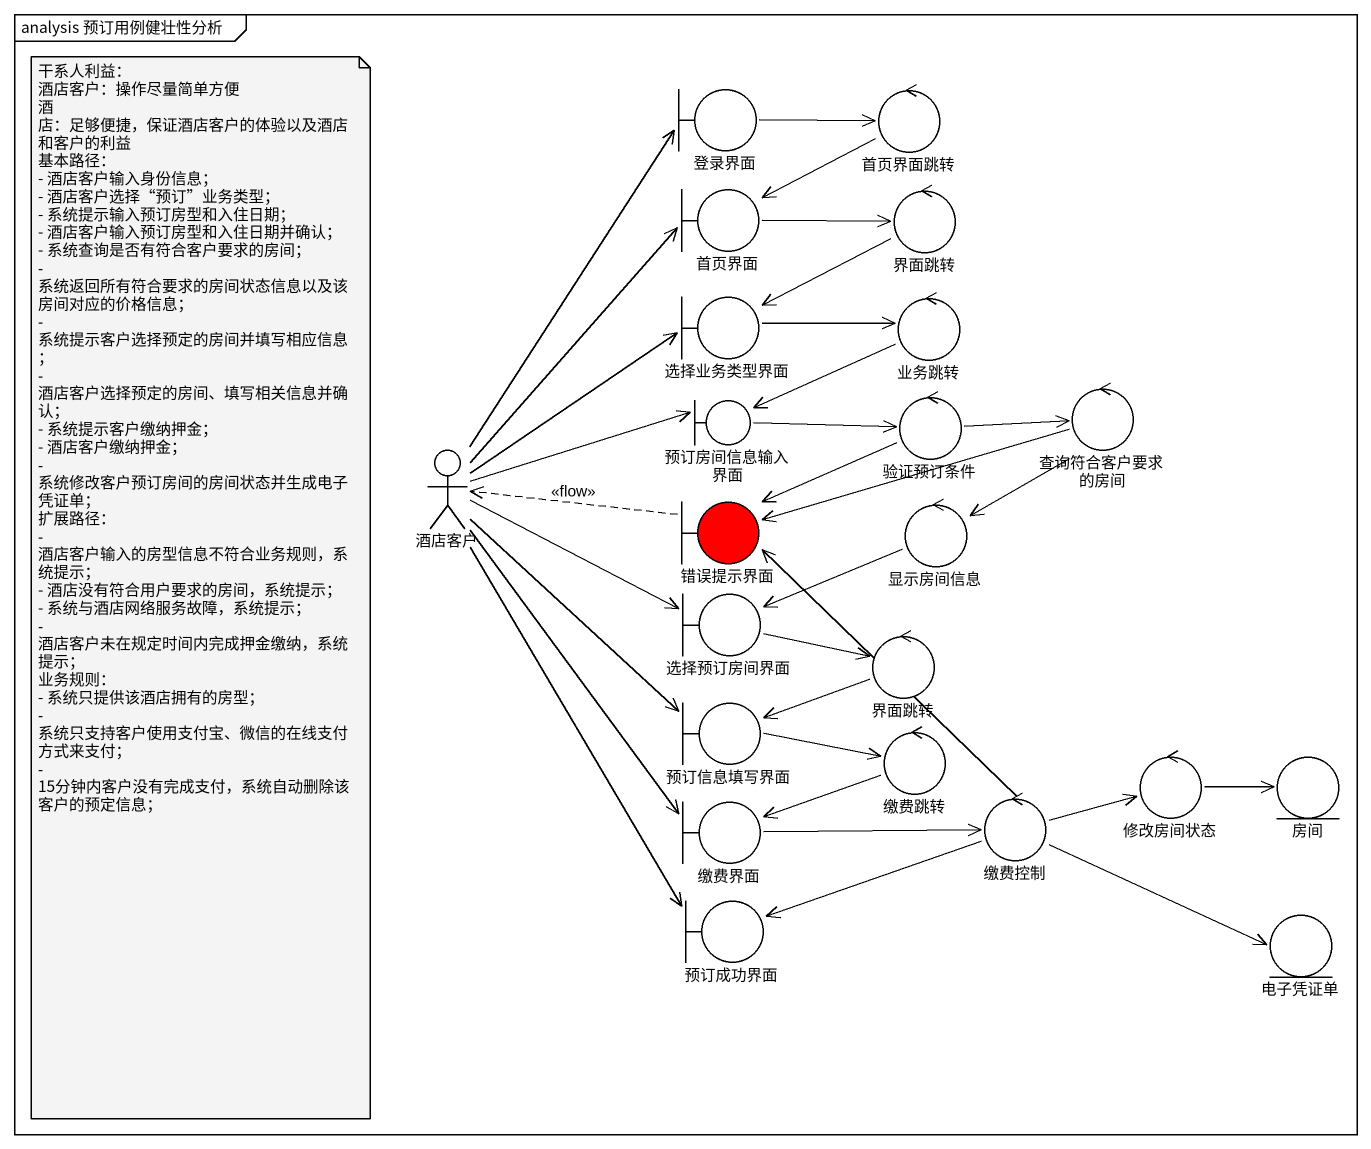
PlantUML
@startuml
mainframe analysis 预订用例健壮性分析
boundary 登录界面
control 首页界面跳转
boundary 首页界面
control 界面跳转
boundary 选择业务类型界面
control 业务跳转
boundary 预订房间信息输入界面
control 验证预订条件
control 查询符合客户要求的房间
actor 酒店客户
boundary 错误提示界面 #FF0000
control 显示房间信息
boundary 选择预订房间界面
control "界面跳转" as 界面跳转_2
boundary 预订信息填写界面
control 缴费跳转
boundary 缴费界面
control 缴费控制
control 修改房间状态
entity 房间
boundary 预订成功界面
entity 电子凭证单
登录界面 -right-> 首页界面跳转
首页界面跳转 -left-> 首页界面
首页界面 -right-> 界面跳转
界面跳转 -left-> 选择业务类型界面
选择业务类型界面 -right-> 业务跳转
业务跳转 -left-> 预订房间信息输入界面
预订房间信息输入界面 -right-> 验证预订条件
验证预订条件 -right-> 查询符合客户要求的房间
验证预订条件 -left-> 错误提示界面
查询符合客户要求的房间 -left-> 错误提示界面
查询符合客户要求的房间 --> 显示房间信息
酒店客户 -up-> 登录界面
酒店客户 -up-> 首页界面
酒店客户 -up-> 选择业务类型界面
酒店客户 -right-> 预订房间信息输入界面
酒店客户 -right-> 选择预订房间界面
酒店客户 --> 预订信息填写界面
酒店客户 --> 缴费界面
酒店客户 --> 预订成功界面
错误提示界面 .left.> 酒店客户 : <<flow>>
显示房间信息 -left-> 选择预订房间界面
选择预订房间界面 -right-> 界面跳转_2
界面跳转_2 -left-> 预订信息填写界面
预订信息填写界面 -right-> 缴费跳转
缴费跳转 -left-> 缴费界面
缴费界面 -right-> 缴费控制
缴费控制 -up-> 错误提示界面
缴费控制 -right-> 修改房间状态
缴费控制 -left-> 预订成功界面
缴费控制 -right-> 电子凭证单
修改房间状态 -right-> 房间
note as N1
  干系人利益：
  酒店客户：操作尽量简单方便
  酒 店：足够便捷，保证酒店客户的体验以及酒店和客户的利益
  基本路径：
  - 酒店客户输入身份信息；
  - 酒店客户选择“预订”业务类型；
  - 系统提示输入预订房型和入住日期；
  - 酒店客户输入预订房型和入住日期并确认；
  - 系统查询是否有符合客户要求的房间；
  - 系统返回所有符合要求的房间状态信息以及该房间对应的价格信息；
  - 系统提示客户选择预定的房间并填写相应信息；
  - 酒店客户选择预定的房间、填写相关信息并确认；
  - 系统提示客户缴纳押金；
  - 酒店客户缴纳押金；
  - 系统修改客户预订房间的房间状态并生成电子凭证单；
  扩展路径：
  - 酒店客户输入的房型信息不符合业务规则，系统提示；
  - 酒店没有符合用户要求的房间，系统提示；
  - 系统与酒店网络服务故障，系统提示；
  - 酒店客户未在规定时间内完成押金缴纳，系统提示；
  业务规则：
  - 系统只提供该酒店拥有的房型；
  - 系统只支持客户使用支付宝、微信的在线支付方式来支付；
  - 15分钟内客户没有完成支付，系统自动删除该客户的预定信息；
end note
@enduml
